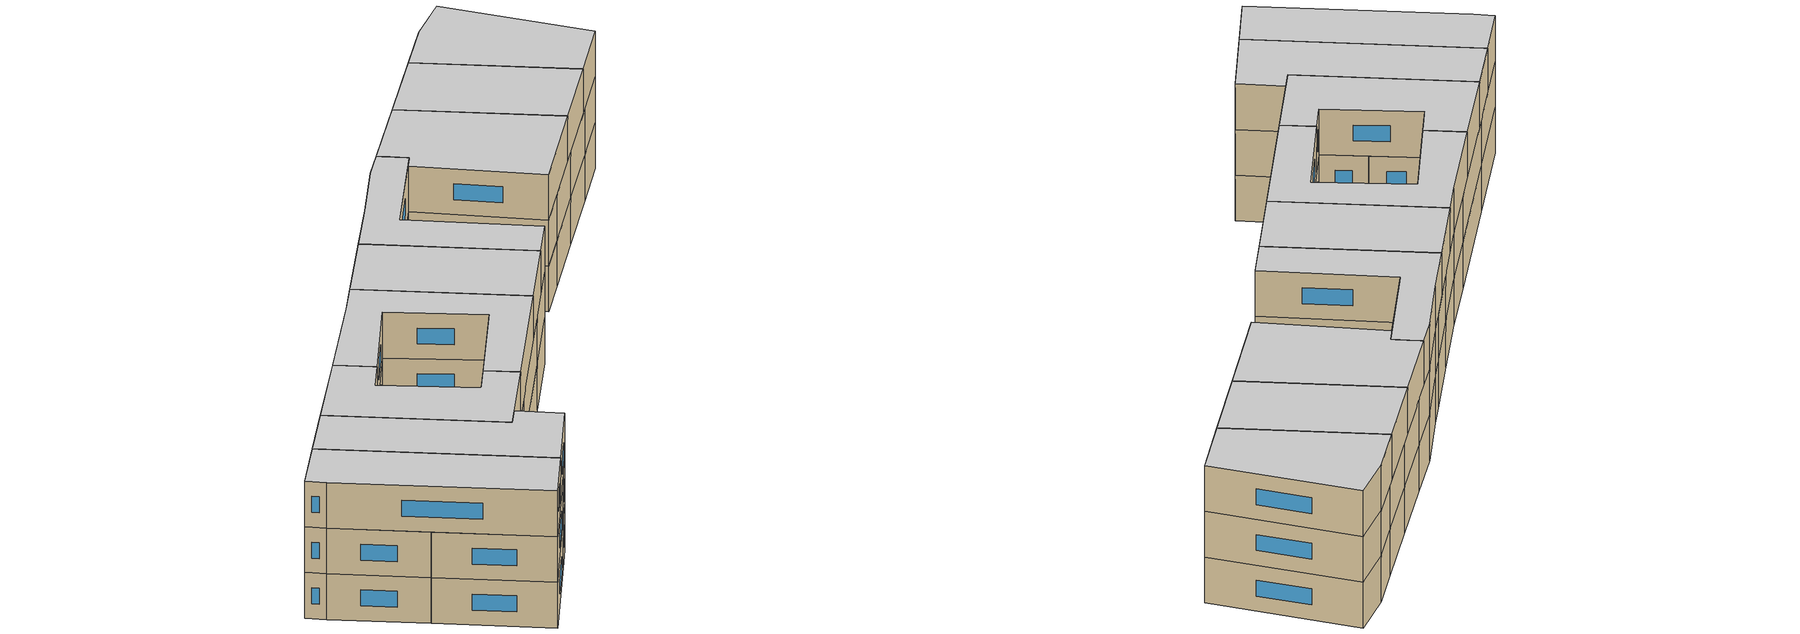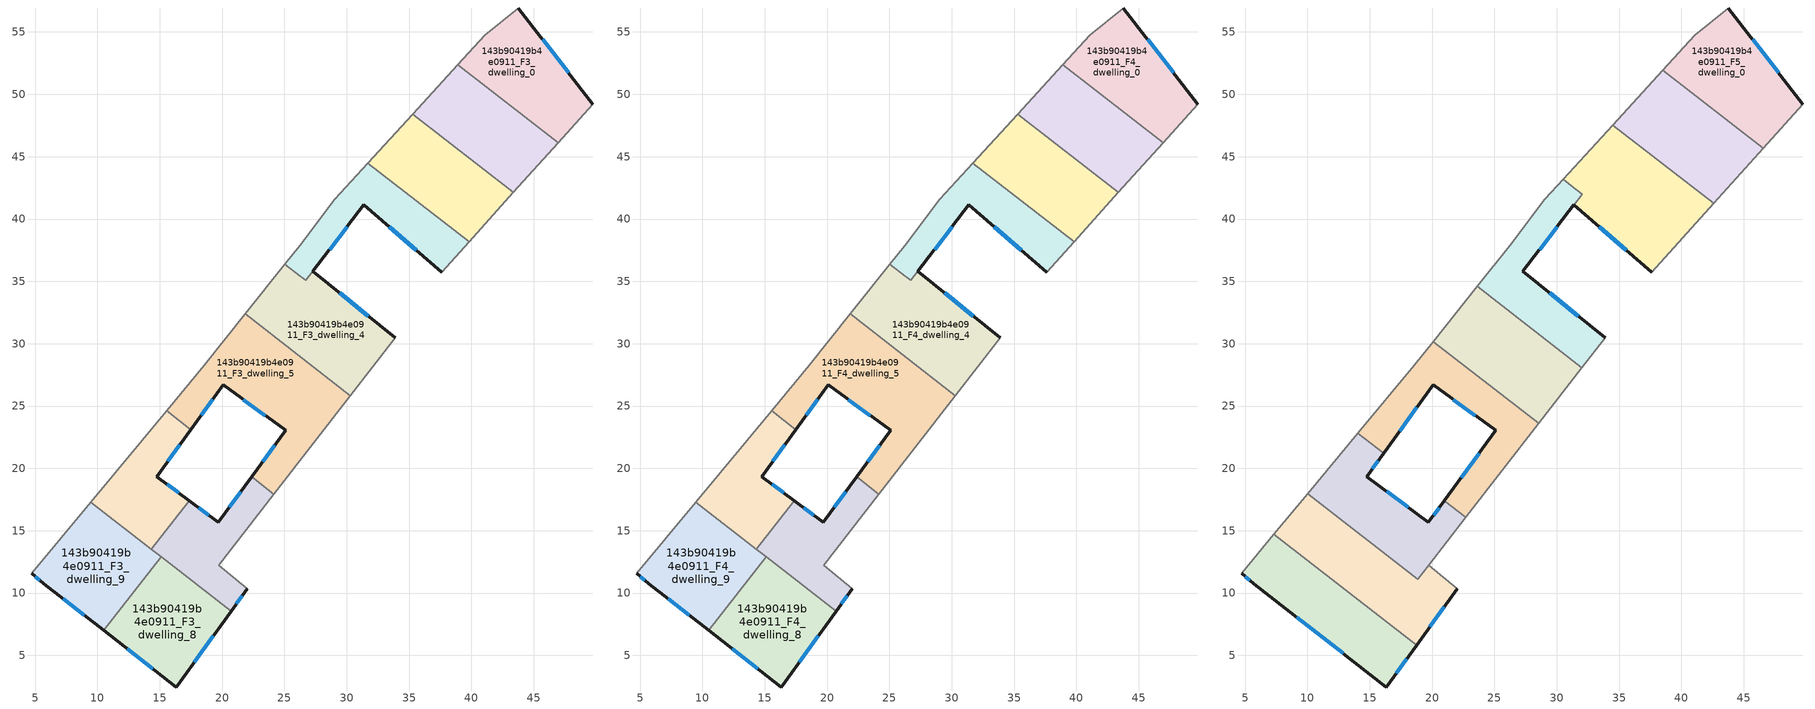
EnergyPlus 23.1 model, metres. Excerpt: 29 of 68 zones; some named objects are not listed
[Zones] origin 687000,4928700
143b90419b4e0911_F3_dwelling_0
 floor to 143b90419b4e0911_F2_dwelling_0 (EU_floor_Construction): 43.77,56.92 49.74,49.22 46.94,46.11 38.91,52.36 41.08,54.73 z9
 wall outside (EU_wall_Construction): 49.74,49.22 43.77,56.92 z9:12
 wall adiabatic (EU_wall_Construction): 46.94,46.11 49.74,49.22 / 43.77,56.92 41.08,54.73 38.91,52.36 z9:12
 wall to 143b90419b4e0911_F3_dwelling_1 (EU_wall_Construction): 38.91,52.36 46.94,46.11 z9:12
 window (EU_Window_Construction): 47.8,51.73 45.71,54.42 z9.98:11.02
143b90419b4e0911_F3_dwelling_1
 floor to 143b90419b4e0911_F2_dwelling_1 (EU_floor_Construction): 46.94,46.11 43.37,42.14 35.3,48.41 38.91,52.36 z9
 wall to 143b90419b4e0911_F3_dwelling_2 (EU_wall_Construction): 35.3,48.41 43.37,42.14 z9:12
 wall adiabatic (EU_wall_Construction): 38.91,52.36 35.3,48.41 / 43.37,42.14 46.94,46.11 z9:12
143b90419b4e0911_F3_dwelling_2
 floor to 143b90419b4e0911_F2_dwelling_2 (EU_floor_Construction): 43.37,42.14 39.8,38.18 31.7,44.49 35.3,48.41 z9
 wall to 143b90419b4e0911_F3_dwelling_3 (EU_wall_Construction): 31.7,44.49 39.8,38.18 z9:12
 wall adiabatic (EU_wall_Construction): 35.3,48.41 31.7,44.49 / 39.8,38.18 43.37,42.14 z9:12
143b90419b4e0911_F3_dwelling_3
 floor to 143b90419b4e0911_F2_dwelling_3 (EU_floor_Construction): 39.8,38.18 37.6,35.75 31.38,41.12 26.72,35.07 26.28,35.42 25.03,36.38 26.21,37.88 29.05,41.58 31.7,44.49 z9
 wall outside (EU_wall_Construction): 27.29,35.81 31.38,41.12 37.6,35.75 z9:12
 wall adiabatic (EU_wall_Construction): 31.7,44.49 29.05,41.58 26.21,37.88 25.03,36.38 / 37.6,35.75 39.8,38.18 z9:12
 wall to 143b90419b4e0911_F3_dwelling_4 (EU_wall_Construction): 25.03,36.38 26.28,35.42 / 26.28,35.41 26.4,35.32 26.72,35.07 27.29,35.8 z9:12
 window (EU_Window_Construction): 33.4,39.38 35.58,37.49 / 28.62,37.54 30.05,39.4 z9.98:11.02
143b90419b4e0911_F3_dwelling_4
 floor to 143b90419b4e0911_F2_dwelling_4 (EU_floor_Construction): 33.89,30.47 30.28,25.83 21.85,32.38 25.03,36.38 26.4,35.32 26.72,35.07 27.29,35.8 z9
 wall outside (EU_wall_Construction): 33.89,30.47 27.29,35.8 z9:12
 wall adiabatic (EU_wall_Construction): 25.03,36.38 21.85,32.38 / 30.28,25.83 33.89,30.47 z9:12
 wall to 143b90419b4e0911_F3_dwelling_5 (EU_wall_Construction): 21.85,32.38 30.28,25.83 z9:12
 window (EU_Window_Construction): 31.74,32.21 29.43,34.07 z9.98:11.02
143b90419b4e0911_F3_dwelling_5
 floor to 143b90419b4e0911_F2_dwelling_5 (EU_floor_Construction): 30.28,25.83 24.14,17.93 22.36,19.31 25.11,23.05 20.07,26.7 17.48,23.11 15.55,24.61 18.59,28.27 21.85,32.38 z9
 wall outside (EU_wall_Construction): 17.48,23.11 20.07,26.7 25.11,23.05 22.36,19.31 z9:12
 wall adiabatic (EU_wall_Construction): 24.14,17.93 30.28,25.83 / 21.85,32.38 18.59,28.27 15.55,24.61 z9:12
 wall to 143b90419b4e0911_F3_dwelling_6 (EU_wall_Construction): 22.36,19.31 24.14,17.93 z9:12
 wall to 143b90419b4e0911_F3_dwelling_7 (EU_wall_Construction): 15.55,24.61 17.48,23.11 z9:12
 window (EU_Window_Construction): 24.22,21.84 23.26,20.53 / 21.71,25.51 23.48,24.24 / 18.32,24.28 19.23,25.53 z9.98:11.02
143b90419b4e0911_F3_dwelling_6
 floor to 143b90419b4e0911_F2_dwelling_6 (EU_floor_Construction): 24.14,17.93 19.72,12.24 22.03,10.37 20.72,8.55 14.34,13.51 17.37,17.42 19.7,15.7 22.36,19.31 z9
 wall outside (EU_wall_Construction): 20.72,8.55 22.03,10.37 / 22.36,19.31 19.7,15.7 17.37,17.42 z9:12
 wall adiabatic (EU_wall_Construction): 22.03,10.37 19.72,12.24 24.14,17.93 z9:12
 wall to 143b90419b4e0911_F3_dwelling_7 (EU_wall_Construction): 17.37,17.42 14.34,13.51 z9:12
 wall to 143b90419b4e0911_F3_dwelling_8 (EU_wall_Construction): 15.1,12.92 20.72,8.55 z9:12
 wall to 143b90419b4e0911_F3_dwelling_9 (EU_wall_Construction): 14.34,13.51 15.1,12.92 z9:12
 window (EU_Window_Construction): 21.14,9.14 21.6,9.78 / 18.95,16.26 18.13,16.86 / 21.5,18.14 20.57,16.87 z9.98:11.02
143b90419b4e0911_F3_dwelling_7
 floor to 143b90419b4e0911_F2_dwelling_7 (EU_floor_Construction): 17.48,23.11 14.76,19.35 17.37,17.42 14.34,13.51 9.46,17.3 15.55,24.61 z9
 wall outside (EU_wall_Construction): 17.37,17.42 14.76,19.35 17.48,23.11 z9:12
 wall adiabatic (EU_wall_Construction): 15.55,24.61 9.46,17.3 z9:12
 wall to 143b90419b4e0911_F3_dwelling_9 (EU_wall_Construction): 9.46,17.3 14.34,13.51 z9:12
 window (EU_Window_Construction): 15.64,20.57 16.59,21.89 / 16.52,18.04 15.61,18.72 z9.98:11.02
143b90419b4e0911_F3_dwelling_8
 floor to 143b90419b4e0911_F2_dwelling_8 (EU_floor_Construction): 20.72,8.55 16.33,2.47 10.5,7 15.1,12.92 z9
 wall outside (EU_wall_Construction): 10.5,7 16.33,2.47 20.72,8.55 z9:12
 wall to 143b90419b4e0911_F3_dwelling_9 (EU_wall_Construction): 15.1,12.92 10.5,7 z9:12
 window (EU_Window_Construction): 12.4,5.53 14.44,3.94 / 17.76,4.45 19.29,6.57 z9.98:11.02
143b90419b4e0911_F3_dwelling_9
 floor to 143b90419b4e0911_F2_dwelling_9 (EU_floor_Construction): 15.1,12.92 10.5,7 5.69,10.75 4.71,11.59 9.46,17.3 z9
 wall outside (EU_wall_Construction): 4.71,11.59 5.69,10.75 10.5,7 z9:12
 wall adiabatic (EU_wall_Construction): 9.46,17.3 4.71,11.59 z9:12
 window (EU_Window_Construction): 7.25,9.53 8.93,8.22 / 5.03,11.32 5.37,11.02 z9.98:11.02
143b90419b4e0911_F4_dwelling_0
 floor to 143b90419b4e0911_F3_dwelling_0 (EU_floor_Construction): 43.77,56.92 49.74,49.22 46.94,46.11 38.91,52.36 41.08,54.73 z12
 wall outside (EU_wall_Construction): 49.74,49.22 43.77,56.92 z12:15
 wall adiabatic (EU_wall_Construction): 46.94,46.11 49.74,49.22 / 43.77,56.92 41.08,54.73 38.91,52.36 z12:15
 wall to 143b90419b4e0911_F4_dwelling_1 (EU_wall_Construction): 38.91,52.36 46.94,46.11 z12:15
 window (EU_Window_Construction): 47.8,51.73 45.71,54.42 z12.98:14.02
143b90419b4e0911_F4_dwelling_1
 floor to 143b90419b4e0911_F3_dwelling_1 (EU_floor_Construction): 46.94,46.11 43.37,42.14 35.3,48.41 38.91,52.36 z12
 wall to 143b90419b4e0911_F4_dwelling_2 (EU_wall_Construction): 35.3,48.41 43.37,42.14 z12:15
 wall adiabatic (EU_wall_Construction): 38.91,52.36 35.3,48.41 / 43.37,42.14 46.94,46.11 z12:15
 ceiling adiabatic (EU_roof_Construction): 43.37,42.14 46.55,45.67 38.51,51.92 35.3,48.41 z15
143b90419b4e0911_F4_dwelling_2
 floor to 143b90419b4e0911_F3_dwelling_2 (EU_floor_Construction): 43.37,42.14 39.8,38.18 31.7,44.49 35.3,48.41 z12
 wall to 143b90419b4e0911_F4_dwelling_3 (EU_wall_Construction): 31.7,44.49 39.8,38.18 z12:15
 wall adiabatic (EU_wall_Construction): 35.3,48.41 31.7,44.49 / 39.8,38.18 43.37,42.14 z12:15
143b90419b4e0911_F4_dwelling_3
 floor to 143b90419b4e0911_F3_dwelling_3 (EU_floor_Construction): 39.8,38.18 37.6,35.75 31.38,41.12 26.72,35.07 26.28,35.42 25.03,36.38 26.21,37.88 29.05,41.58 31.7,44.49 z12
 wall outside (EU_wall_Construction): 27.29,35.81 31.38,41.12 37.6,35.75 z12:15
 wall adiabatic (EU_wall_Construction): 31.7,44.49 29.05,41.58 26.21,37.88 25.03,36.38 / 37.6,35.75 39.8,38.18 z12:15
 wall to 143b90419b4e0911_F4_dwelling_4 (EU_wall_Construction): 25.03,36.38 26.28,35.42 / 26.28,35.41 26.4,35.32 26.72,35.07 27.29,35.8 z12:15
 window (EU_Window_Construction): 33.4,39.38 35.58,37.49 / 28.62,37.54 30.05,39.4 z12.98:14.02
143b90419b4e0911_F4_dwelling_4
 floor to 143b90419b4e0911_F3_dwelling_4 (EU_floor_Construction): 33.89,30.47 30.28,25.83 21.85,32.38 25.03,36.38 26.4,35.32 26.72,35.07 27.29,35.8 z12
 wall outside (EU_wall_Construction): 33.89,30.47 27.29,35.8 z12:15
 wall adiabatic (EU_wall_Construction): 25.03,36.38 21.85,32.38 / 30.28,25.83 33.89,30.47 z12:15
 wall to 143b90419b4e0911_F4_dwelling_5 (EU_wall_Construction): 21.85,32.38 30.28,25.83 z12:15
 window (EU_Window_Construction): 31.74,32.21 29.43,34.07 z12.98:14.02
143b90419b4e0911_F4_dwelling_5
 floor to 143b90419b4e0911_F3_dwelling_5 (EU_floor_Construction): 30.28,25.83 24.14,17.93 22.36,19.31 25.11,23.05 20.07,26.7 17.48,23.11 15.55,24.61 18.59,28.27 21.85,32.38 z12
 wall outside (EU_wall_Construction): 17.48,23.11 20.07,26.7 25.11,23.05 22.36,19.31 z12:15
 wall adiabatic (EU_wall_Construction): 24.14,17.93 30.28,25.83 / 21.85,32.38 18.59,28.27 15.55,24.61 z12:15
 wall to 143b90419b4e0911_F4_dwelling_6 (EU_wall_Construction): 22.36,19.31 24.14,17.93 z12:15
 wall to 143b90419b4e0911_F4_dwelling_7 (EU_wall_Construction): 15.55,24.61 17.48,23.11 z12:15
 window (EU_Window_Construction): 24.22,21.84 23.26,20.53 / 21.71,25.51 23.48,24.24 / 18.32,24.28 19.23,25.53 z12.98:14.02
143b90419b4e0911_F4_dwelling_6
 floor to 143b90419b4e0911_F3_dwelling_6 (EU_floor_Construction): 24.14,17.93 19.72,12.24 22.03,10.37 20.72,8.55 14.34,13.51 17.37,17.42 19.7,15.7 22.36,19.31 z12
 wall outside (EU_wall_Construction): 20.72,8.55 22.03,10.37 / 22.36,19.31 19.7,15.7 17.37,17.42 z12:15
 wall adiabatic (EU_wall_Construction): 22.03,10.37 19.72,12.24 24.14,17.93 z12:15
 wall to 143b90419b4e0911_F4_dwelling_7 (EU_wall_Construction): 17.37,17.42 14.34,13.51 z12:15
 wall to 143b90419b4e0911_F4_dwelling_8 (EU_wall_Construction): 15.1,12.92 20.72,8.55 z12:15
 wall to 143b90419b4e0911_F4_dwelling_9 (EU_wall_Construction): 14.34,13.51 15.1,12.92 z12:15
 window (EU_Window_Construction): 21.14,9.14 21.6,9.78 / 18.95,16.26 18.13,16.86 / 21.5,18.14 20.57,16.87 z12.98:14.02
143b90419b4e0911_F4_dwelling_7
 floor to 143b90419b4e0911_F3_dwelling_7 (EU_floor_Construction): 17.48,23.11 14.76,19.35 17.37,17.42 14.34,13.51 9.46,17.3 15.55,24.61 z12
 wall outside (EU_wall_Construction): 17.37,17.42 14.76,19.35 17.48,23.11 z12:15
 wall adiabatic (EU_wall_Construction): 15.55,24.61 9.46,17.3 z12:15
 wall to 143b90419b4e0911_F4_dwelling_9 (EU_wall_Construction): 9.46,17.3 14.34,13.51 z12:15
 window (EU_Window_Construction): 15.64,20.57 16.59,21.89 / 16.52,18.04 15.61,18.72 z12.98:14.02
143b90419b4e0911_F4_dwelling_8
 floor to 143b90419b4e0911_F3_dwelling_8 (EU_floor_Construction): 20.72,8.55 16.33,2.47 10.5,7 15.1,12.92 z12
 wall outside (EU_wall_Construction): 10.5,7 16.33,2.47 20.72,8.55 z12:15
 wall to 143b90419b4e0911_F4_dwelling_9 (EU_wall_Construction): 15.1,12.92 10.5,7 z12:15
 window (EU_Window_Construction): 12.4,5.53 14.44,3.94 / 17.76,4.45 19.29,6.57 z12.98:14.02
143b90419b4e0911_F4_dwelling_9
 floor to 143b90419b4e0911_F3_dwelling_9 (EU_floor_Construction): 15.1,12.92 10.5,7 5.69,10.75 4.71,11.59 9.46,17.3 z12
 wall outside (EU_wall_Construction): 4.71,11.59 5.69,10.75 10.5,7 z12:15
 wall adiabatic (EU_wall_Construction): 9.46,17.3 4.71,11.59 z12:15
 window (EU_Window_Construction): 7.25,9.53 8.93,8.22 / 5.03,11.32 5.37,11.02 z12.98:14.02
143b90419b4e0911_F5_dwelling_0
 floor to 143b90419b4e0911_F4_dwelling_0 (EU_floor_Construction): 43.77,56.92 49.74,49.22 46.94,46.11 38.91,52.36 41.08,54.73 z15
 floor to 143b90419b4e0911_F4_dwelling_1 (EU_floor_Construction): 46.94,46.11 46.55,45.67 38.51,51.92 38.91,52.36 z15
 wall outside (EU_wall_Construction): 49.74,49.22 43.77,56.92 z15:18
 wall adiabatic (EU_wall_Construction): 46.55,45.67 49.74,49.22 / 43.77,56.92 41.08,54.73 38.51,51.92 z15:18
 wall to 143b90419b4e0911_F5_dwelling_1 (EU_wall_Construction): 38.51,51.92 46.55,45.67 z15:18
 window (EU_Window_Construction): 47.8,51.73 45.71,54.42 z15.98:17.02
 ceiling to 143b90419b4e0911_F6_dwelling_0 (EU_floor_Construction): 46.55,45.67 49.74,49.22 43.77,56.92 41.08,54.73 38.51,51.92 z18
143b90419b4e0911_F5_dwelling_1
 floor to 143b90419b4e0911_F4_dwelling_2 (EU_floor_Construction): 43.37,42.14 42.57,41.26 34.5,47.54 35.3,48.41 z15
 floor adiabatic (EU_floor_Construction): 46.55,45.67 43.37,42.14 35.3,48.41 38.51,51.92 z15
 wall to 143b90419b4e0911_F5_dwelling_2 (EU_wall_Construction): 34.5,47.54 42.57,41.26 z15:18
 wall adiabatic (EU_wall_Construction): 38.51,51.92 34.5,47.54 / 42.57,41.26 46.55,45.67 z15:18
 ceiling to 143b90419b4e0911_F6_dwelling_1 (EU_floor_Construction): 42.57,41.26 46.55,45.67 38.51,51.92 34.5,47.54 z18
143b90419b4e0911_F5_dwelling_2
 floor to 143b90419b4e0911_F4_dwelling_2 (EU_floor_Construction): 42.57,41.26 39.8,38.19 31.7,44.48 34.5,47.54 z15
 floor to 143b90419b4e0911_F4_dwelling_3 (EU_floor_Construction): 39.8,38.19 37.6,35.75 31.38,41.12 29.4,38.56 32.03,41.98 31.16,42.67 30.51,43.18 31.7,44.48 z15
 wall outside (EU_wall_Construction): 27.29,35.8 31.38,41.12 37.6,35.75 z15:18
 wall adiabatic (EU_wall_Construction): 34.5,47.54 30.51,43.18 31.16,42.67 / 37.6,35.75 42.57,41.26 z15:18
 wall to 143b90419b4e0911_F5_dwelling_3 (EU_wall_Construction): 31.16,42.67 32.03,41.98 27.28,35.81 z15:18
 window (EU_Window_Construction): 33.4,39.38 35.58,37.49 / 28.62,37.53 30.05,39.39 z15.98:17.02
 ceiling to 143b90419b4e0911_F6_dwelling_2 (EU_floor_Construction): 37.6,35.75 42.57,41.26 34.5,47.54 30.51,43.18 31.16,42.67 32.03,41.98 27.29,35.8 31.38,41.12 z18
143b90419b4e0911_F5_dwelling_3
 floor to 143b90419b4e0911_F4_dwelling_3 (EU_floor_Construction): 31.16,42.67 32.03,41.98 26.72,35.07 26.28,35.42 25.03,36.38 26.21,37.88 29.05,41.58 30.51,43.18 z15
 floor to 143b90419b4e0911_F4_dwelling_4 (EU_floor_Construction): 33.89,30.47 32.02,28.07 23.62,34.6 25.03,36.38 26.28,35.42 26.37,35.34 26.4,35.32 26.72,35.07 27.29,35.8 z15
 wall outside (EU_wall_Construction): 33.89,30.47 27.29,35.8 z15:18
 wall adiabatic (EU_wall_Construction): 32.02,28.07 33.89,30.47 / 31.16,42.67 30.51,43.18 29.05,41.58 26.21,37.88 23.62,34.6 z15:18
 wall to 143b90419b4e0911_F5_dwelling_4 (EU_wall_Construction): 23.62,34.6 32.02,28.07 z15:18
 window (EU_Window_Construction): 31.74,32.21 29.43,34.07 z15.98:17.02
 ceiling to 143b90419b4e0911_F6_dwelling_3 (EU_floor_Construction): 32.02,28.07 33.89,30.47 27.29,35.8 32.03,41.98 31.16,42.67 30.51,43.18 29.05,41.58 26.21,37.88 23.62,34.6 z18
143b90419b4e0911_F5_dwelling_4
 floor to 143b90419b4e0911_F4_dwelling_4 (EU_floor_Construction): 32.02,28.07 30.28,25.83 21.85,32.38 23.62,34.6 z15
 floor to 143b90419b4e0911_F4_dwelling_5 (EU_floor_Construction): 30.28,25.83 28.55,23.6 20.1,30.17 21.85,32.38 z15
 wall to 143b90419b4e0911_F5_dwelling_5 (EU_wall_Construction): 20.1,30.17 28.55,23.6 z15:18
 wall adiabatic (EU_wall_Construction): 23.62,34.6 20.1,30.17 / 28.55,23.6 32.02,28.07 z15:18
 ceiling to 143b90419b4e0911_F6_dwelling_4 (EU_floor_Construction): 28.55,23.6 32.02,28.07 23.62,34.6 20.1,30.17 z18
143b90419b4e0911_F5_dwelling_5
 floor to 143b90419b4e0911_F4_dwelling_5 (EU_floor_Construction): 28.55,23.6 24.14,17.93 22.36,19.31 25.11,23.05 20.07,26.7 17.48,23.11 15.55,24.61 18.59,28.27 20.1,30.17 z15
 floor to 143b90419b4e0911_F4_dwelling_6 (EU_floor_Construction): 24.14,17.93 22.7,16.07 20.97,17.42 22.36,19.31 z15
 floor to 143b90419b4e0911_F4_dwelling_7 (EU_floor_Construction): 17.48,23.11 16.1,21.21 14.04,22.81 15.55,24.61 z15
 wall outside (EU_wall_Construction): 16.1,21.21 20.07,26.7 25.11,23.05 20.97,17.42 z15:18
 wall adiabatic (EU_wall_Construction): 22.7,16.07 28.55,23.6 / 20.1,30.17 18.59,28.27 14.04,22.81 z15:18
 wall to 143b90419b4e0911_F5_dwelling_6 (EU_wall_Construction): 20.97,17.42 22.7,16.07 / 14.04,22.81 16.1,21.21 z15:18
 window (EU_Window_Construction): 23.77,21.22 22.32,19.25 / 21.71,25.51 23.48,24.24 / 17.39,22.99 18.78,24.91 z15.98:17.02
 ceiling to 143b90419b4e0911_F6_dwelling_5 (EU_floor_Construction): 22.7,16.07 28.55,23.6 20.1,30.17 18.59,28.27 14.04,22.81 16.1,21.21 20.07,26.7 25.11,23.05 20.97,17.42 z18
143b90419b4e0911_F5_dwelling_6
 floor to 143b90419b4e0911_F4_dwelling_6 (EU_floor_Construction): 22.7,16.07 18.84,11.09 14.86,14.19 17.37,17.42 19.7,15.7 20.97,17.42 z15
 floor to 143b90419b4e0911_F4_dwelling_7 (EU_floor_Construction): 16.1,21.21 14.76,19.35 17.37,17.42 14.86,14.19 10.01,17.96 14.04,22.81 z15
 wall outside (EU_wall_Construction): 20.97,17.42 19.7,15.7 14.76,19.35 16.1,21.21 z15:18
 wall adiabatic (EU_wall_Construction): 14.04,22.81 10.01,17.96 / 19.73,12.24 22.7,16.07 z15:18
 wall to 143b90419b4e0911_F5_dwelling_7 (EU_wall_Construction): 10.01,17.96 18.84,11.09 19.72,12.24 z15:18
 window (EU_Window_Construction): 15.19,19.95 15.66,20.6 / 18.1,16.88 16.36,18.16 / 20.56,16.86 20.12,16.26 z15.98:17.02
 ceiling to 143b90419b4e0911_F6_dwelling_6 (EU_floor_Construction): 18.84,11.09 22.7,16.07 20.97,17.42 19.7,15.7 14.76,19.35 16.1,21.21 14.04,22.81 10.01,17.96 z18
143b90419b4e0911_F5_dwelling_7
 floor to 143b90419b4e0911_F4_dwelling_7 (EU_floor_Construction): 14.86,14.19 14.34,13.51 9.46,17.3 10.01,17.96 z15
 floor to 143b90419b4e0911_F4_dwelling_6 (EU_floor_Construction): 19.72,12.24 22.03,10.37 20.72,8.55 14.34,13.51 14.86,14.19 18.84,11.09 z15
 floor to 143b90419b4e0911_F4_dwelling_8 (EU_floor_Construction): 20.72,8.55 18.75,5.82 13.03,10.27 15.1,12.92 z15
 floor to 143b90419b4e0911_F4_dwelling_9 (EU_floor_Construction): 15.1,12.92 13.03,10.27 7.31,14.71 9.46,17.3 z15
 wall outside (EU_wall_Construction): 18.75,5.82 22.03,10.37 z15:18
 wall to 143b90419b4e0911_F5_dwelling_8 (EU_wall_Construction): 7.31,14.71 18.75,5.82 z15:18
 wall adiabatic (EU_wall_Construction): 10.01,17.96 7.31,14.71 / 22.03,10.37 19.72,12.24 z15:18
 window (EU_Window_Construction): 19.82,7.3 20.96,8.89 z15.98:17.02
 ceiling to 143b90419b4e0911_F6_dwelling_7 (EU_floor_Construction): 18.75,5.82 22.03,10.37 19.72,12.24 18.84,11.09 10.01,17.96 7.31,14.71 z18
143b90419b4e0911_F5_dwelling_8
 floor to 143b90419b4e0911_F4_dwelling_8 (EU_floor_Construction): 18.75,5.82 16.33,2.47 10.5,7 13.03,10.27 z15
 floor to 143b90419b4e0911_F4_dwelling_9 (EU_floor_Construction): 13.03,10.27 10.5,7 5.69,10.75 4.71,11.59 7.31,14.71 z15
 wall outside (EU_wall_Construction): 4.71,11.59 5.69,10.75 16.33,2.47 18.75,5.82 z15:18
 wall adiabatic (EU_wall_Construction): 7.31,14.71 4.71,11.59 z15:18
 window (EU_Window_Construction): 17.12,3.56 17.97,4.73 / 9.15,8.05 12.87,5.16 / 5.03,11.32 5.37,11.02 z15.98:17.02
 ceiling to 143b90419b4e0911_F6_dwelling_8 (EU_floor_Construction): 16.33,2.47 18.75,5.82 7.31,14.71 4.71,11.59 5.69,10.75 z18
[Building]
EU S2 Campaign: North Axis=0; Terrain=City; Solar Distribution=FullExterior
[Site:Location]
Bologna: Latitude=44.5; Longitude=11.25; Time Zone=1; Elevation=37
[SizingPeriod:WeatherFileDays]
AnnualSizingPeriod: Begin Month=1; Begin Day of Month=1; End Month=12; End Day of Month=31; Day of Week for Start Day=Monday; Use Weather File Daylight Saving Period=No; Use Weather File Rain and Snow Indicators=No
[MATERIAL]
EU_InternalMass_Material: Roughness=MediumRough; Thickness=0.1; Conductivity=1; Density=1800; Specific Heat=900; Thermal Absorptance=0.9; Solar Absorptance=0.7; Visible Absorptance=0.7
[MATERIAL:NOMASS] Roughness=MediumRough; Thermal Absorptance=0.9; Solar Absorptance=0.7; Visible Absorptance=0.7
Name | Thermal Resistance
EU_wall_NoMass | 0.905828
EU_roof_NoMass | 0.37593
EU_floor_NoMass | 0.67114
[WINDOWMATERIAL:SIMPLEGLAZINGSYSTEM]
EU_Window_SimpleGlazing: UFactor=4.52486; Solar Heat Gain Coefficient=0.85; Visible Transmittance=0.85
[CONSTRUCTION]
EU_wall_Construction: EU_wall_NoMass
EU_roof_Construction: EU_roof_NoMass
EU_floor_Construction: EU_floor_NoMass
EU_Window_Construction: EU_Window_SimpleGlazing
EU_InternalMass_Construction: EU_InternalMass_Material
[ZONE] Type=1; Multiplier=1; Ceiling Height=autocalculate; Floor Area=autocalculate; Part of Total Floor Area=Yes
Name | Volume
143b90419b4e0911_F3_dwelling_0; 143b90419b4e0911_F4_dwelling_0 | 163.146
143b90419b4e0911_F5_dwelling_0 | 181.291
143b90419b4e0911_F3_dwelling_1; 143b90419b4e0911_F4_dwelling_1 | 163.176
143b90419b4e0911_F5_dwelling_1 | 181.27
143b90419b4e0911_F3_dwelling_2; 143b90419b4e0911_F4_dwelling_2 | 163.154
143b90419b4e0911_F5_dwelling_2 | 213.658
143b90419b4e0911_F3_dwelling_3; 143b90419b4e0911_F4_dwelling_3 | 141.615
143b90419b4e0911_F5_dwelling_3 | 148.946
143b90419b4e0911_F3_dwelling_4; 143b90419b4e0911_F4_dwelling_4 | 184.723
143b90419b4e0911_F5_dwelling_4 | 181.273
143b90419b4e0911_F3_dwelling_5; 143b90419b4e0911_F4_dwelling_5 | 238.447
143b90419b4e0911_F5_dwelling_5 | 181.29
143b90419b4e0911_F3_dwelling_6; 143b90419b4e0911_F4_dwelling_6 | 125.506
143b90419b4e0911_F5_dwelling_6 | 168.596
143b90419b4e0911_F3_dwelling_7; 143b90419b4e0911_F4_dwelling_7 | 125.529
143b90419b4e0911_F5_dwelling_7 | 193.991
143b90419b4e0911_F3_dwelling_8; 143b90419b4e0911_F4_dwelling_8 | 163.161
143b90419b4e0911_F5_dwelling_8 | 181.277
143b90419b4e0911_F3_dwelling_9; 143b90419b4e0911_F4_dwelling_9 | 163.141
[INTERNALMASS] Construction=EU_InternalMass_Construction
Name | Zone or ZoneList | Surface Area
143b90419b4e0911_F3_dwelling_0_EU_InternalMass | 143b90419b4e0911_F3_dwelling_0 | 54.382
143b90419b4e0911_F3_dwelling_1_EU_InternalMass | 143b90419b4e0911_F3_dwelling_1 | 54.3918
143b90419b4e0911_F3_dwelling_2_EU_InternalMass | 143b90419b4e0911_F3_dwelling_2 | 54.3847
143b90419b4e0911_F3_dwelling_3_EU_InternalMass | 143b90419b4e0911_F3_dwelling_3 | 47.2029
143b90419b4e0911_F3_dwelling_4_EU_InternalMass | 143b90419b4e0911_F3_dwelling_4 | 61.5747
143b90419b4e0911_F3_dwelling_5_EU_InternalMass | 143b90419b4e0911_F3_dwelling_5 | 79.4821
143b90419b4e0911_F3_dwelling_6_EU_InternalMass | 143b90419b4e0911_F3_dwelling_6 | 41.8343
143b90419b4e0911_F3_dwelling_7_EU_InternalMass | 143b90419b4e0911_F3_dwelling_7 | 41.8417
143b90419b4e0911_F3_dwelling_8_EU_InternalMass | 143b90419b4e0911_F3_dwelling_8 | 54.3861
143b90419b4e0911_F3_dwelling_9_EU_InternalMass | 143b90419b4e0911_F3_dwelling_9 | 54.379
143b90419b4e0911_F4_dwelling_0_EU_InternalMass | 143b90419b4e0911_F4_dwelling_0 | 54.382
143b90419b4e0911_F4_dwelling_1_EU_InternalMass | 143b90419b4e0911_F4_dwelling_1 | 54.3918
143b90419b4e0911_F4_dwelling_2_EU_InternalMass | 143b90419b4e0911_F4_dwelling_2 | 54.3847
143b90419b4e0911_F4_dwelling_3_EU_InternalMass | 143b90419b4e0911_F4_dwelling_3 | 47.2029
143b90419b4e0911_F4_dwelling_4_EU_InternalMass | 143b90419b4e0911_F4_dwelling_4 | 61.5747
143b90419b4e0911_F4_dwelling_5_EU_InternalMass | 143b90419b4e0911_F4_dwelling_5 | 79.4821
143b90419b4e0911_F4_dwelling_6_EU_InternalMass | 143b90419b4e0911_F4_dwelling_6 | 41.8343
143b90419b4e0911_F4_dwelling_7_EU_InternalMass | 143b90419b4e0911_F4_dwelling_7 | 41.8417
143b90419b4e0911_F4_dwelling_8_EU_InternalMass | 143b90419b4e0911_F4_dwelling_8 | 54.3861
143b90419b4e0911_F4_dwelling_9_EU_InternalMass | 143b90419b4e0911_F4_dwelling_9 | 54.379
143b90419b4e0911_F5_dwelling_0_EU_InternalMass | 143b90419b4e0911_F5_dwelling_0 | 60.4302
143b90419b4e0911_F5_dwelling_1_EU_InternalMass | 143b90419b4e0911_F5_dwelling_1 | 60.4235
143b90419b4e0911_F5_dwelling_2_EU_InternalMass | 143b90419b4e0911_F5_dwelling_2 | 71.2435
143b90419b4e0911_F5_dwelling_3_EU_InternalMass | 143b90419b4e0911_F5_dwelling_3 | 49.6114
143b90419b4e0911_F5_dwelling_4_EU_InternalMass | 143b90419b4e0911_F5_dwelling_4 | 60.4243
143b90419b4e0911_F5_dwelling_5_EU_InternalMass | 143b90419b4e0911_F5_dwelling_5 | 60.4301
143b90419b4e0911_F5_dwelling_6_EU_InternalMass | 143b90419b4e0911_F5_dwelling_6 | 56.2007
143b90419b4e0911_F5_dwelling_7_EU_InternalMass | 143b90419b4e0911_F5_dwelling_7 | 64.665
143b90419b4e0911_F5_dwelling_8_EU_InternalMass | 143b90419b4e0911_F5_dwelling_8 | 60.426
[OTHEREQUIPMENT] Fuel Type=Electricity; Design Level Calculation Method=Watts/Area; Power per Zone Floor Area=1; Fraction Latent=0; Fraction Radiant=0; Fraction Lost=0; Carbon Dioxide Generation Rate=0; EndUse Subcategory=EU_Step8_InternalGains
Name | Zone or ZoneList or Space or SpaceList | Schedule
EU_Step8_InternalGain_143b90419b4e0911_F3_dwelling_0_f000 | 143b90419b4e0911_F3_dwelling_0 | EU_Step8_GainSchedule_143b90419b4e0911_F3_dwelling_0_f000
EU_Step8_InternalGain_143b90419b4e0911_F3_dwelling_1_f000 | 143b90419b4e0911_F3_dwelling_1 | EU_Step8_GainSchedule_143b90419b4e0911_F3_dwelling_1_f000
EU_Step8_InternalGain_143b90419b4e0911_F3_dwelling_2_f000 | 143b90419b4e0911_F3_dwelling_2 | EU_Step8_GainSchedule_143b90419b4e0911_F3_dwelling_2_f000
EU_Step8_InternalGain_143b90419b4e0911_F3_dwelling_3_f000 | 143b90419b4e0911_F3_dwelling_3 | EU_Step8_GainSchedule_143b90419b4e0911_F3_dwelling_3_f000
EU_Step8_InternalGain_143b90419b4e0911_F3_dwelling_4_f000 | 143b90419b4e0911_F3_dwelling_4 | EU_Step8_GainSchedule_143b90419b4e0911_F3_dwelling_4_f000
EU_Step8_InternalGain_143b90419b4e0911_F3_dwelling_5_f000 | 143b90419b4e0911_F3_dwelling_5 | EU_Step8_GainSchedule_143b90419b4e0911_F3_dwelling_5_f000
EU_Step8_InternalGain_143b90419b4e0911_F3_dwelling_6_f000 | 143b90419b4e0911_F3_dwelling_6 | EU_Step8_GainSchedule_143b90419b4e0911_F3_dwelling_6_f000
EU_Step8_InternalGain_143b90419b4e0911_F3_dwelling_7_f000 | 143b90419b4e0911_F3_dwelling_7 | EU_Step8_GainSchedule_143b90419b4e0911_F3_dwelling_7_f000
EU_Step8_InternalGain_143b90419b4e0911_F3_dwelling_8_f000 | 143b90419b4e0911_F3_dwelling_8 | EU_Step8_GainSchedule_143b90419b4e0911_F3_dwelling_8_f000
EU_Step8_InternalGain_143b90419b4e0911_F3_dwelling_9_f000 | 143b90419b4e0911_F3_dwelling_9 | EU_Step8_GainSchedule_143b90419b4e0911_F3_dwelling_9_f000
EU_Step8_InternalGain_143b90419b4e0911_F4_dwelling_0_f000 | 143b90419b4e0911_F4_dwelling_0 | EU_Step8_GainSchedule_143b90419b4e0911_F4_dwelling_0_f000
EU_Step8_InternalGain_143b90419b4e0911_F4_dwelling_1_f000 | 143b90419b4e0911_F4_dwelling_1 | EU_Step8_GainSchedule_143b90419b4e0911_F4_dwelling_1_f000
EU_Step8_InternalGain_143b90419b4e0911_F4_dwelling_2_f000 | 143b90419b4e0911_F4_dwelling_2 | EU_Step8_GainSchedule_143b90419b4e0911_F4_dwelling_2_f000
EU_Step8_InternalGain_143b90419b4e0911_F4_dwelling_3_f000 | 143b90419b4e0911_F4_dwelling_3 | EU_Step8_GainSchedule_143b90419b4e0911_F4_dwelling_3_f000
EU_Step8_InternalGain_143b90419b4e0911_F4_dwelling_4_f000 | 143b90419b4e0911_F4_dwelling_4 | EU_Step8_GainSchedule_143b90419b4e0911_F4_dwelling_4_f000
EU_Step8_InternalGain_143b90419b4e0911_F4_dwelling_5_f000 | 143b90419b4e0911_F4_dwelling_5 | EU_Step8_GainSchedule_143b90419b4e0911_F4_dwelling_5_f000
EU_Step8_InternalGain_143b90419b4e0911_F4_dwelling_6_f000 | 143b90419b4e0911_F4_dwelling_6 | EU_Step8_GainSchedule_143b90419b4e0911_F4_dwelling_6_f000
EU_Step8_InternalGain_143b90419b4e0911_F4_dwelling_7_f000 | 143b90419b4e0911_F4_dwelling_7 | EU_Step8_GainSchedule_143b90419b4e0911_F4_dwelling_7_f000
EU_Step8_InternalGain_143b90419b4e0911_F4_dwelling_8_f000 | 143b90419b4e0911_F4_dwelling_8 | EU_Step8_GainSchedule_143b90419b4e0911_F4_dwelling_8_f000
EU_Step8_InternalGain_143b90419b4e0911_F4_dwelling_9_f000 | 143b90419b4e0911_F4_dwelling_9 | EU_Step8_GainSchedule_143b90419b4e0911_F4_dwelling_9_f000
EU_Step8_InternalGain_143b90419b4e0911_F5_dwelling_0_f000 | 143b90419b4e0911_F5_dwelling_0 | EU_Step8_GainSchedule_143b90419b4e0911_F5_dwelling_0_f000
EU_Step8_InternalGain_143b90419b4e0911_F5_dwelling_1_f000 | 143b90419b4e0911_F5_dwelling_1 | EU_Step8_GainSchedule_143b90419b4e0911_F5_dwelling_1_f000
EU_Step8_InternalGain_143b90419b4e0911_F5_dwelling_2_f000 | 143b90419b4e0911_F5_dwelling_2 | EU_Step8_GainSchedule_143b90419b4e0911_F5_dwelling_2_f000
EU_Step8_InternalGain_143b90419b4e0911_F5_dwelling_3_f000 | 143b90419b4e0911_F5_dwelling_3 | EU_Step8_GainSchedule_143b90419b4e0911_F5_dwelling_3_f000
EU_Step8_InternalGain_143b90419b4e0911_F5_dwelling_4_f000 | 143b90419b4e0911_F5_dwelling_4 | EU_Step8_GainSchedule_143b90419b4e0911_F5_dwelling_4_f000
EU_Step8_InternalGain_143b90419b4e0911_F5_dwelling_5_f000 | 143b90419b4e0911_F5_dwelling_5 | EU_Step8_GainSchedule_143b90419b4e0911_F5_dwelling_5_f000
EU_Step8_InternalGain_143b90419b4e0911_F5_dwelling_6_f000 | 143b90419b4e0911_F5_dwelling_6 | EU_Step8_GainSchedule_143b90419b4e0911_F5_dwelling_6_f000
EU_Step8_InternalGain_143b90419b4e0911_F5_dwelling_7_f000 | 143b90419b4e0911_F5_dwelling_7 | EU_Step8_GainSchedule_143b90419b4e0911_F5_dwelling_7_f000
EU_Step8_InternalGain_143b90419b4e0911_F5_dwelling_8_f000 | 143b90419b4e0911_F5_dwelling_8 | EU_Step8_GainSchedule_143b90419b4e0911_F5_dwelling_8_f000
[ZONEVENTILATION:DESIGNFLOWRATE] Schedule=EU_AlwaysOn; Design Flow Rate Calculation Method=AirChanges/Hour; Air Changes per Hour=0.73129; Ventilation Type=Natural; Fan Pressure Rise=0; Fan Total Efficiency=1; Constant Term Coefficient=1; Temperature Term Coefficient=0; Velocity Term Coefficient=0; Velocity Squared Term Coefficient=0; Minimum Indoor Temperature=-100; Maximum Indoor Temperature=100; Delta Temperature=-100; Minimum Outdoor Temperature=-100; Maximum Outdoor Temperature=100; Maximum Wind Speed=40
Name | Zone or ZoneList or Space or SpaceList
EU_ConstantAir_143b90419b4e0911_F3_dwelling_0 | 143b90419b4e0911_F3_dwelling_0
EU_ConstantAir_143b90419b4e0911_F3_dwelling_1 | 143b90419b4e0911_F3_dwelling_1
EU_ConstantAir_143b90419b4e0911_F3_dwelling_2 | 143b90419b4e0911_F3_dwelling_2
EU_ConstantAir_143b90419b4e0911_F3_dwelling_3 | 143b90419b4e0911_F3_dwelling_3
EU_ConstantAir_143b90419b4e0911_F3_dwelling_4 | 143b90419b4e0911_F3_dwelling_4
EU_ConstantAir_143b90419b4e0911_F3_dwelling_5 | 143b90419b4e0911_F3_dwelling_5
EU_ConstantAir_143b90419b4e0911_F3_dwelling_6 | 143b90419b4e0911_F3_dwelling_6
EU_ConstantAir_143b90419b4e0911_F3_dwelling_7 | 143b90419b4e0911_F3_dwelling_7
EU_ConstantAir_143b90419b4e0911_F3_dwelling_8 | 143b90419b4e0911_F3_dwelling_8
EU_ConstantAir_143b90419b4e0911_F3_dwelling_9 | 143b90419b4e0911_F3_dwelling_9
EU_ConstantAir_143b90419b4e0911_F4_dwelling_0 | 143b90419b4e0911_F4_dwelling_0
EU_ConstantAir_143b90419b4e0911_F4_dwelling_1 | 143b90419b4e0911_F4_dwelling_1
EU_ConstantAir_143b90419b4e0911_F4_dwelling_2 | 143b90419b4e0911_F4_dwelling_2
EU_ConstantAir_143b90419b4e0911_F4_dwelling_3 | 143b90419b4e0911_F4_dwelling_3
EU_ConstantAir_143b90419b4e0911_F4_dwelling_4 | 143b90419b4e0911_F4_dwelling_4
EU_ConstantAir_143b90419b4e0911_F4_dwelling_5 | 143b90419b4e0911_F4_dwelling_5
EU_ConstantAir_143b90419b4e0911_F4_dwelling_6 | 143b90419b4e0911_F4_dwelling_6
EU_ConstantAir_143b90419b4e0911_F4_dwelling_7 | 143b90419b4e0911_F4_dwelling_7
EU_ConstantAir_143b90419b4e0911_F4_dwelling_8 | 143b90419b4e0911_F4_dwelling_8
EU_ConstantAir_143b90419b4e0911_F4_dwelling_9 | 143b90419b4e0911_F4_dwelling_9
EU_ConstantAir_143b90419b4e0911_F5_dwelling_0 | 143b90419b4e0911_F5_dwelling_0
EU_ConstantAir_143b90419b4e0911_F5_dwelling_1 | 143b90419b4e0911_F5_dwelling_1
EU_ConstantAir_143b90419b4e0911_F5_dwelling_2 | 143b90419b4e0911_F5_dwelling_2
EU_ConstantAir_143b90419b4e0911_F5_dwelling_3 | 143b90419b4e0911_F5_dwelling_3
EU_ConstantAir_143b90419b4e0911_F5_dwelling_4 | 143b90419b4e0911_F5_dwelling_4
EU_ConstantAir_143b90419b4e0911_F5_dwelling_5 | 143b90419b4e0911_F5_dwelling_5
EU_ConstantAir_143b90419b4e0911_F5_dwelling_6 | 143b90419b4e0911_F5_dwelling_6
EU_ConstantAir_143b90419b4e0911_F5_dwelling_7 | 143b90419b4e0911_F5_dwelling_7
EU_ConstantAir_143b90419b4e0911_F5_dwelling_8 | 143b90419b4e0911_F5_dwelling_8
[HVACTEMPLATE:ZONE:IDEALLOADSAIRSYSTEM] System Availability Schedule=EU_AlwaysOn; Maximum Heating Supply Air Temperature=50; Minimum Cooling Supply Air Temperature=13; Maximum Heating Supply Air Humidity Ratio=0.0156; Minimum Cooling Supply Air Humidity Ratio=0.0077; Heating Limit=NoLimit; Cooling Limit=NoLimit; Heating Availability Schedule=EU_AlwaysOn; Cooling Availability Schedule=EU_CoolingOff; Dehumidification Control Type=ConstantSensibleHeatRatio; Cooling Sensible Heat Ratio=0.7; Dehumidification Setpoint=60; Humidification Control Type=None; Humidification Setpoint=30; Outdoor Air Method=None; Outdoor Air Flow Rate per Person=0.00944; Outdoor Air Flow Rate per Zone Floor Area=0; Outdoor Air Flow Rate per Zone=0; Demand Controlled Ventilation Type=None; Outdoor Air Economizer Type=NoEconomizer; Heat Recovery Type=None; Sensible Heat Recovery Effectiveness=0.7; Latent Heat Recovery Effectiveness=0.65
Name | Template Thermostat
143b90419b4e0911_F3_dwelling_0 | EU_HeatOnly_143b90419b4e0911_F3_dwelling_0
143b90419b4e0911_F3_dwelling_1 | EU_HeatOnly_143b90419b4e0911_F3_dwelling_1
143b90419b4e0911_F3_dwelling_2 | EU_HeatOnly_143b90419b4e0911_F3_dwelling_2
143b90419b4e0911_F3_dwelling_3 | EU_HeatOnly_143b90419b4e0911_F3_dwelling_3
143b90419b4e0911_F3_dwelling_4 | EU_HeatOnly_143b90419b4e0911_F3_dwelling_4
143b90419b4e0911_F3_dwelling_5 | EU_HeatOnly_143b90419b4e0911_F3_dwelling_5
143b90419b4e0911_F3_dwelling_6 | EU_HeatOnly_143b90419b4e0911_F3_dwelling_6
143b90419b4e0911_F3_dwelling_7 | EU_HeatOnly_143b90419b4e0911_F3_dwelling_7
143b90419b4e0911_F3_dwelling_8 | EU_HeatOnly_143b90419b4e0911_F3_dwelling_8
143b90419b4e0911_F3_dwelling_9 | EU_HeatOnly_143b90419b4e0911_F3_dwelling_9
143b90419b4e0911_F4_dwelling_0 | EU_HeatOnly_143b90419b4e0911_F4_dwelling_0
143b90419b4e0911_F4_dwelling_1 | EU_HeatOnly_143b90419b4e0911_F4_dwelling_1
143b90419b4e0911_F4_dwelling_2 | EU_HeatOnly_143b90419b4e0911_F4_dwelling_2
143b90419b4e0911_F4_dwelling_3 | EU_HeatOnly_143b90419b4e0911_F4_dwelling_3
143b90419b4e0911_F4_dwelling_4 | EU_HeatOnly_143b90419b4e0911_F4_dwelling_4
143b90419b4e0911_F4_dwelling_5 | EU_HeatOnly_143b90419b4e0911_F4_dwelling_5
143b90419b4e0911_F4_dwelling_6 | EU_HeatOnly_143b90419b4e0911_F4_dwelling_6
143b90419b4e0911_F4_dwelling_7 | EU_HeatOnly_143b90419b4e0911_F4_dwelling_7
143b90419b4e0911_F4_dwelling_8 | EU_HeatOnly_143b90419b4e0911_F4_dwelling_8
143b90419b4e0911_F4_dwelling_9 | EU_HeatOnly_143b90419b4e0911_F4_dwelling_9
143b90419b4e0911_F5_dwelling_0 | EU_HeatOnly_143b90419b4e0911_F5_dwelling_0
143b90419b4e0911_F5_dwelling_1 | EU_HeatOnly_143b90419b4e0911_F5_dwelling_1
143b90419b4e0911_F5_dwelling_2 | EU_HeatOnly_143b90419b4e0911_F5_dwelling_2
143b90419b4e0911_F5_dwelling_3 | EU_HeatOnly_143b90419b4e0911_F5_dwelling_3
143b90419b4e0911_F5_dwelling_4 | EU_HeatOnly_143b90419b4e0911_F5_dwelling_4
143b90419b4e0911_F5_dwelling_5 | EU_HeatOnly_143b90419b4e0911_F5_dwelling_5
143b90419b4e0911_F5_dwelling_6 | EU_HeatOnly_143b90419b4e0911_F5_dwelling_6
143b90419b4e0911_F5_dwelling_7 | EU_HeatOnly_143b90419b4e0911_F5_dwelling_7
143b90419b4e0911_F5_dwelling_8 | EU_HeatOnly_143b90419b4e0911_F5_dwelling_8
[SIZING:ZONE] Zone Cooling Design Supply Air Temperature Input Method=SupplyAirTemperature; Zone Cooling Design Supply Air Temperature=13; Zone Heating Design Supply Air Temperature Input Method=SupplyAirTemperature; Zone Heating Design Supply Air Temperature=50; Zone Cooling Design Supply Air Humidity Ratio=0.008; Zone Heating Design Supply Air Humidity Ratio=0.008; Cooling Design Air Flow Method=DesignDay; Cooling Design Air Flow Rate=0; Cooling Minimum Air Flow per Zone Floor Area=0.000762; Cooling Minimum Air Flow=0; Cooling Minimum Air Flow Fraction=0.2; Heating Design Air Flow Method=DesignDay; Heating Design Air Flow Rate=0; Heating Maximum Air Flow per Zone Floor Area=0.002032; Heating Maximum Air Flow=0.141576; Heating Maximum Air Flow Fraction=0.3; Account for Dedicated Outdoor Air System=No; Dedicated Outdoor Air System Control Strategy=NeutralSupplyAir; Dedicated Outdoor Air Low Setpoint Temperature for Design=autosize; Dedicated Outdoor Air High Setpoint Temperature for Design=autosize; Zone Load Sizing Method=Sensible Load Only No Latent Load; Zone Latent Cooling Design Supply Air Humidity Ratio Input Method=HumidityRatioDifference; Zone Cooling Design Supply Air Humidity Ratio Difference=0.005; Zone Latent Heating Design Supply Air Humidity Ratio Input Method=HumidityRatioDifference; Zone Humidification Design Supply Air Humidity Ratio Difference=0.005
143b90419b4e0911_F3_dwelling_0; 143b90419b4e0911_F3_dwelling_1; 143b90419b4e0911_F3_dwelling_2; 143b90419b4e0911_F3_dwelling_3; 143b90419b4e0911_F3_dwelling_4; 143b90419b4e0911_F3_dwelling_5; 143b90419b4e0911_F3_dwelling_6; 143b90419b4e0911_F3_dwelling_7; 143b90419b4e0911_F3_dwelling_8; 143b90419b4e0911_F3_dwelling_9; 143b90419b4e0911_F4_dwelling_0; 143b90419b4e0911_F4_dwelling_1; 143b90419b4e0911_F4_dwelling_2; 143b90419b4e0911_F4_dwelling_3; 143b90419b4e0911_F4_dwelling_4; 143b90419b4e0911_F4_dwelling_5; 143b90419b4e0911_F4_dwelling_6; 143b90419b4e0911_F4_dwelling_7; 143b90419b4e0911_F4_dwelling_8; 143b90419b4e0911_F4_dwelling_9; 143b90419b4e0911_F5_dwelling_0; 143b90419b4e0911_F5_dwelling_1; 143b90419b4e0911_F5_dwelling_2; 143b90419b4e0911_F5_dwelling_3; 143b90419b4e0911_F5_dwelling_4; 143b90419b4e0911_F5_dwelling_5; 143b90419b4e0911_F5_dwelling_6; 143b90419b4e0911_F5_dwelling_7; 143b90419b4e0911_F5_dwelling_8
[SCHEDULE:CONSTANT]
Name | Hourly Value
EU_AlwaysOn | 1
EU_CoolingOff | 0
[SCHEDULE:FILE] Column Number=1; Rows to Skip at Top=0; Number of Hours of Data=8760; Column Separator=Comma; Interpolate to Timestep=No; Minutes per Item=60; Adjust Schedule for Daylight Savings=Yes
Name | File
EU_Step8_GainSchedule_143b90419b4e0911_F3_dwelling_0_f000 | ../../schedules/143b90419b4e0911/143b90419b4e0911_F3_dwelling_0_f000_gain.csv
EU_Step8_GainSchedule_143b90419b4e0911_F3_dwelling_1_f000 | ../../schedules/143b90419b4e0911/143b90419b4e0911_F3_dwelling_1_f000_gain.csv
EU_Step8_GainSchedule_143b90419b4e0911_F3_dwelling_2_f000 | ../../schedules/143b90419b4e0911/143b90419b4e0911_F3_dwelling_2_f000_gain.csv
EU_Step8_GainSchedule_143b90419b4e0911_F3_dwelling_3_f000 | ../../schedules/143b90419b4e0911/143b90419b4e0911_F3_dwelling_3_f000_gain.csv
EU_Step8_GainSchedule_143b90419b4e0911_F3_dwelling_4_f000 | ../../schedules/143b90419b4e0911/143b90419b4e0911_F3_dwelling_4_f000_gain.csv
EU_Step8_GainSchedule_143b90419b4e0911_F3_dwelling_5_f000 | ../../schedules/143b90419b4e0911/143b90419b4e0911_F3_dwelling_5_f000_gain.csv
EU_Step8_GainSchedule_143b90419b4e0911_F3_dwelling_6_f000 | ../../schedules/143b90419b4e0911/143b90419b4e0911_F3_dwelling_6_f000_gain.csv
EU_Step8_GainSchedule_143b90419b4e0911_F3_dwelling_7_f000 | ../../schedules/143b90419b4e0911/143b90419b4e0911_F3_dwelling_7_f000_gain.csv
EU_Step8_GainSchedule_143b90419b4e0911_F3_dwelling_8_f000 | ../../schedules/143b90419b4e0911/143b90419b4e0911_F3_dwelling_8_f000_gain.csv
EU_Step8_GainSchedule_143b90419b4e0911_F3_dwelling_9_f000 | ../../schedules/143b90419b4e0911/143b90419b4e0911_F3_dwelling_9_f000_gain.csv
EU_Step8_GainSchedule_143b90419b4e0911_F4_dwelling_0_f000 | ../../schedules/143b90419b4e0911/143b90419b4e0911_F4_dwelling_0_f000_gain.csv
EU_Step8_GainSchedule_143b90419b4e0911_F4_dwelling_1_f000 | ../../schedules/143b90419b4e0911/143b90419b4e0911_F4_dwelling_1_f000_gain.csv
EU_Step8_GainSchedule_143b90419b4e0911_F4_dwelling_2_f000 | ../../schedules/143b90419b4e0911/143b90419b4e0911_F4_dwelling_2_f000_gain.csv
EU_Step8_GainSchedule_143b90419b4e0911_F4_dwelling_3_f000 | ../../schedules/143b90419b4e0911/143b90419b4e0911_F4_dwelling_3_f000_gain.csv
EU_Step8_GainSchedule_143b90419b4e0911_F4_dwelling_4_f000 | ../../schedules/143b90419b4e0911/143b90419b4e0911_F4_dwelling_4_f000_gain.csv
EU_Step8_GainSchedule_143b90419b4e0911_F4_dwelling_5_f000 | ../../schedules/143b90419b4e0911/143b90419b4e0911_F4_dwelling_5_f000_gain.csv
EU_Step8_GainSchedule_143b90419b4e0911_F4_dwelling_6_f000 | ../../schedules/143b90419b4e0911/143b90419b4e0911_F4_dwelling_6_f000_gain.csv
EU_Step8_GainSchedule_143b90419b4e0911_F4_dwelling_7_f000 | ../../schedules/143b90419b4e0911/143b90419b4e0911_F4_dwelling_7_f000_gain.csv
EU_Step8_GainSchedule_143b90419b4e0911_F4_dwelling_8_f000 | ../../schedules/143b90419b4e0911/143b90419b4e0911_F4_dwelling_8_f000_gain.csv
EU_Step8_GainSchedule_143b90419b4e0911_F4_dwelling_9_f000 | ../../schedules/143b90419b4e0911/143b90419b4e0911_F4_dwelling_9_f000_gain.csv
EU_Step8_GainSchedule_143b90419b4e0911_F5_dwelling_0_f000 | ../../schedules/143b90419b4e0911/143b90419b4e0911_F5_dwelling_0_f000_gain.csv
EU_Step8_GainSchedule_143b90419b4e0911_F5_dwelling_1_f000 | ../../schedules/143b90419b4e0911/143b90419b4e0911_F5_dwelling_1_f000_gain.csv
EU_Step8_GainSchedule_143b90419b4e0911_F5_dwelling_2_f000 | ../../schedules/143b90419b4e0911/143b90419b4e0911_F5_dwelling_2_f000_gain.csv
EU_Step8_GainSchedule_143b90419b4e0911_F5_dwelling_3_f000 | ../../schedules/143b90419b4e0911/143b90419b4e0911_F5_dwelling_3_f000_gain.csv
EU_Step8_GainSchedule_143b90419b4e0911_F5_dwelling_4_f000 | ../../schedules/143b90419b4e0911/143b90419b4e0911_F5_dwelling_4_f000_gain.csv
EU_Step8_GainSchedule_143b90419b4e0911_F5_dwelling_5_f000 | ../../schedules/143b90419b4e0911/143b90419b4e0911_F5_dwelling_5_f000_gain.csv
EU_Step8_GainSchedule_143b90419b4e0911_F5_dwelling_6_f000 | ../../schedules/143b90419b4e0911/143b90419b4e0911_F5_dwelling_6_f000_gain.csv
EU_Step8_GainSchedule_143b90419b4e0911_F5_dwelling_7_f000 | ../../schedules/143b90419b4e0911/143b90419b4e0911_F5_dwelling_7_f000_gain.csv
EU_Step8_GainSchedule_143b90419b4e0911_F5_dwelling_8_f000 | ../../schedules/143b90419b4e0911/143b90419b4e0911_F5_dwelling_8_f000_gain.csv
